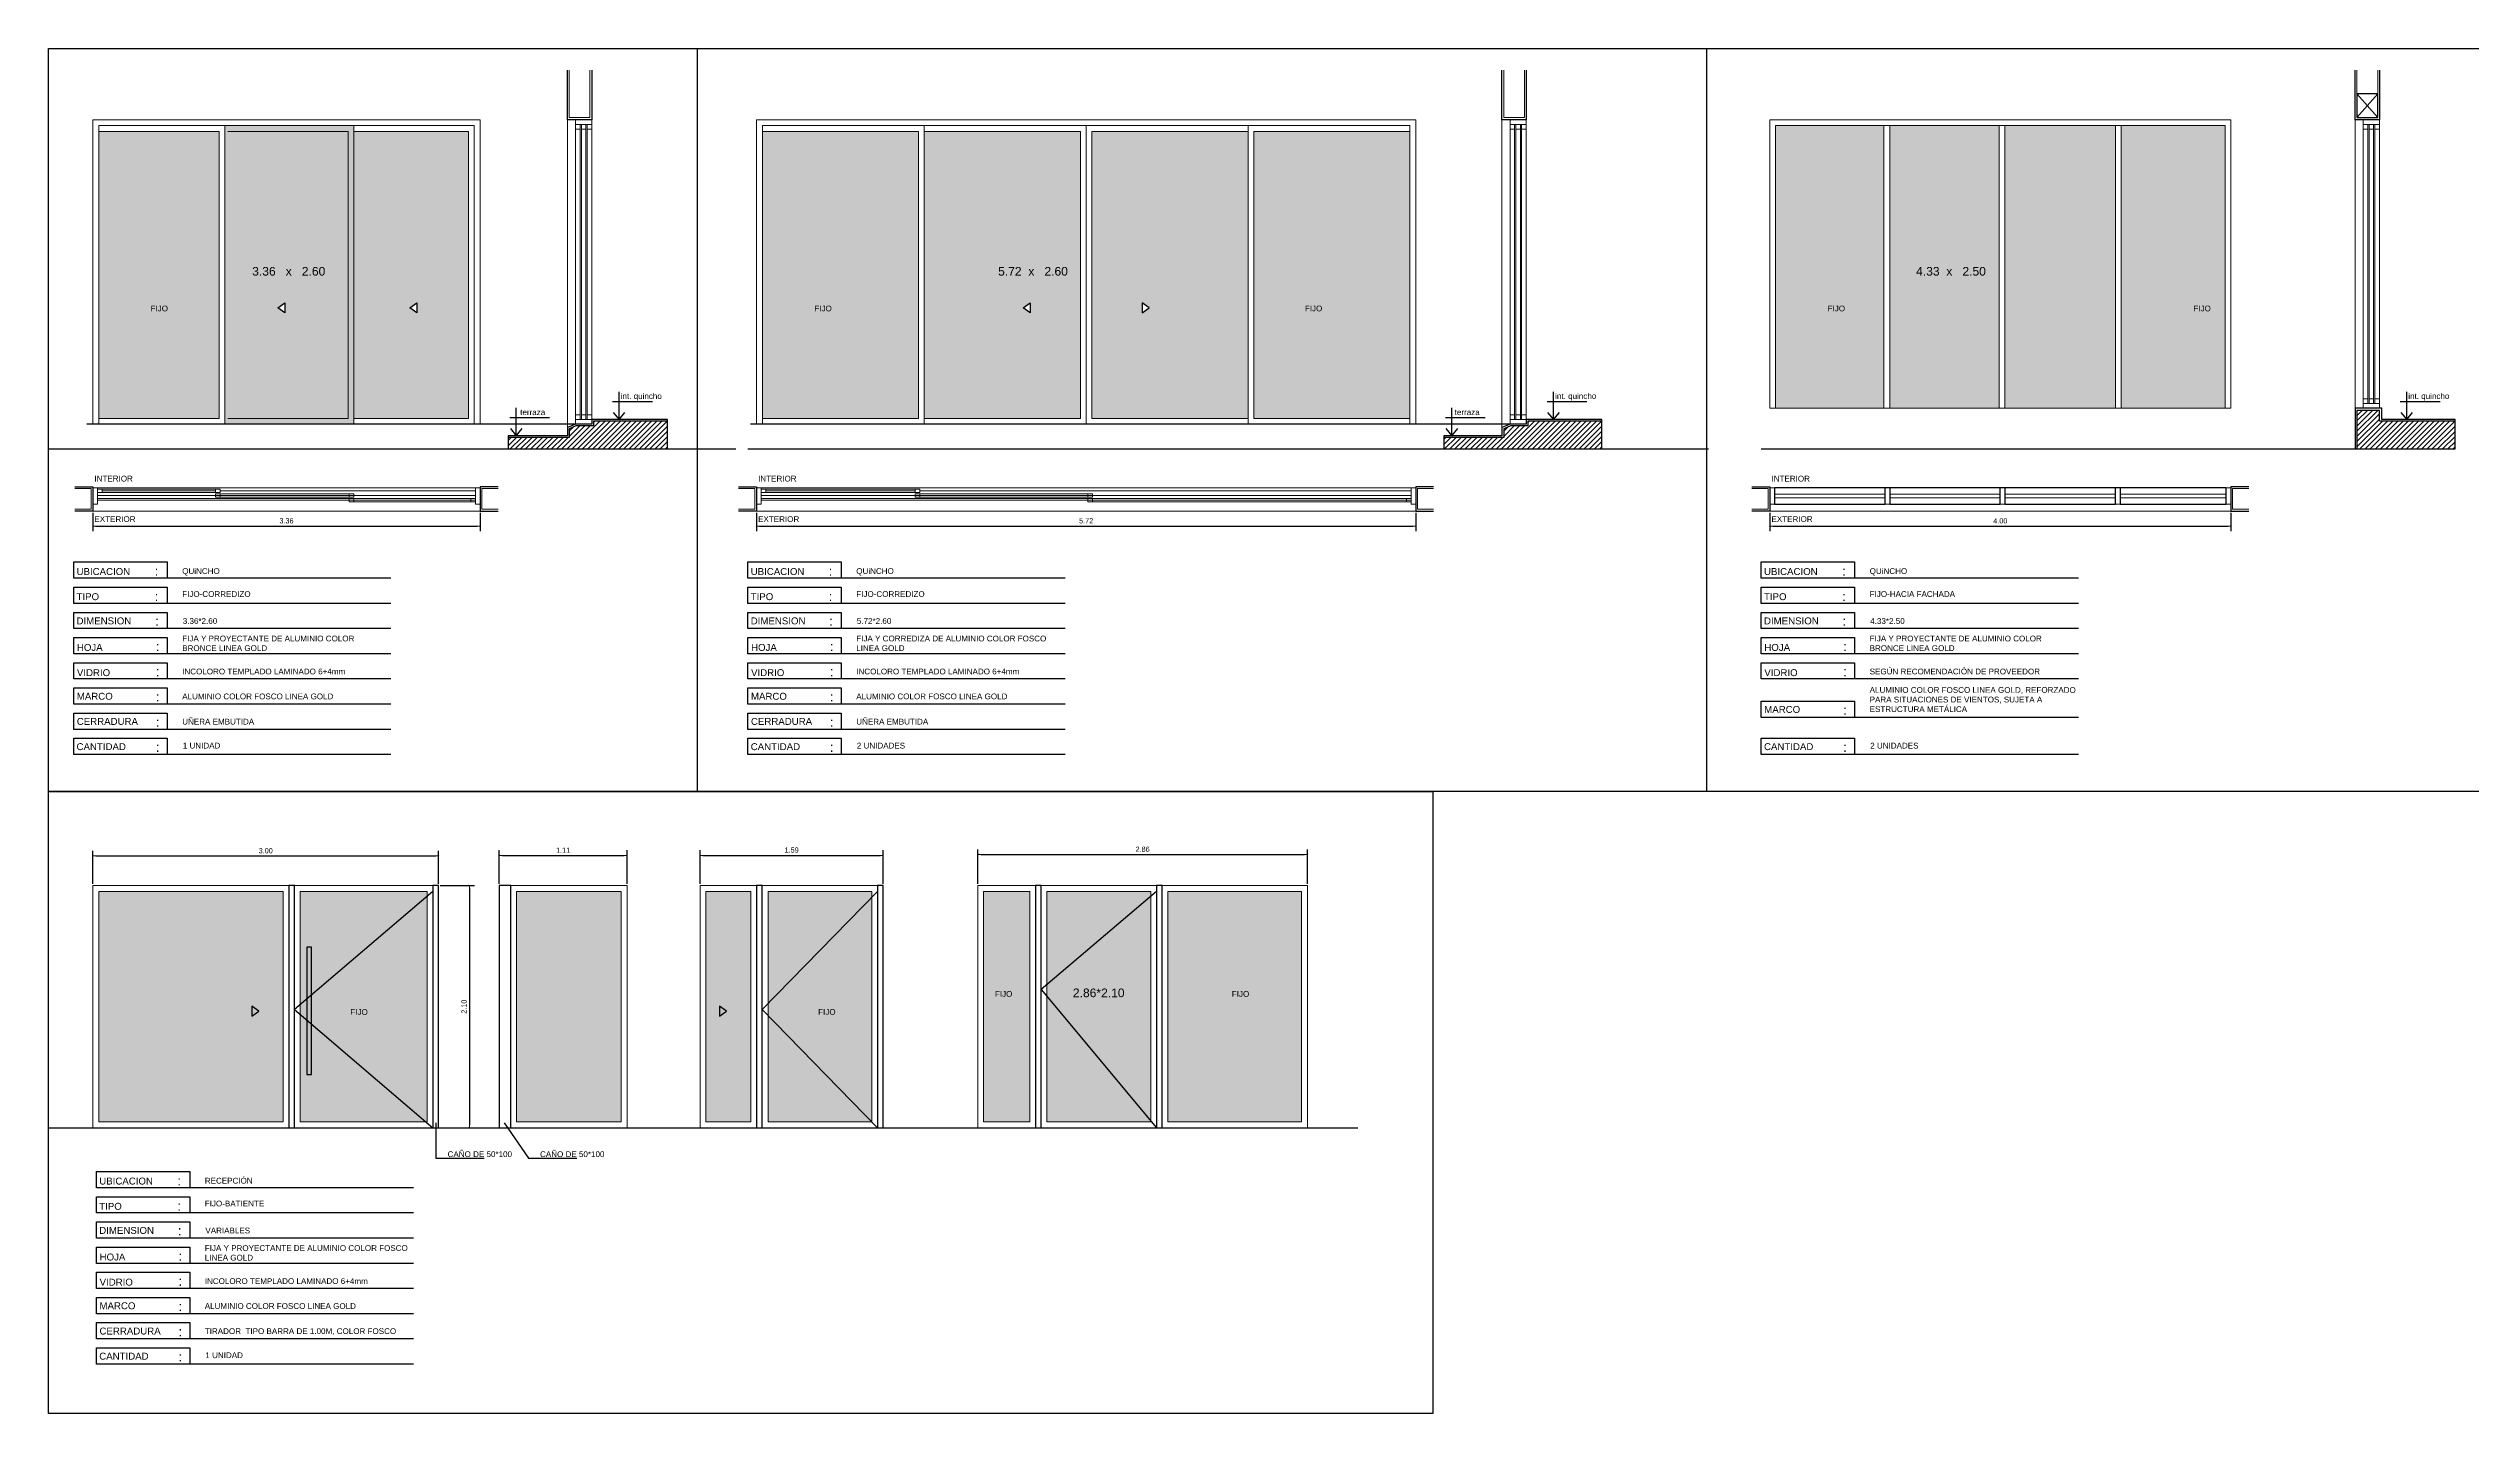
# Model space of a CAD drawing. Extents: x 465 to 637, y -105 to -61.
# Drawn here: x 464.6 to 485.63, y -94.44 to -82.6 of the extents above; entities that cross this region are included whole.
import ezdxf
from ezdxf.enums import TextEntityAlignment as Align

# ---------------------------------------------------------------- set-up
doc = ezdxf.new("R2010")
doc.units = 0
for name, color, linetype in [('0.1', 1, 'Continuous'), ('A-Revoque', 1, 'Continuous'), ('A-Texto', 3, 'Continuous'), ('Expresión Vidrio', 252, 'Continuous'), ('Texto Detalles Aberturas', 3, 'Continuous')]:
    doc.layers.add(name, color=color, linetype=linetype)
for name, color, linetype, lineweight in [('A-Aberturas', 2, 'Continuous', 18), ('A-Cotas', 1, 'Continuous', 5), ('A-Muros', 4, 'Continuous', 18)]:
    doc.layers.add(name, color=color, linetype=linetype, lineweight=lineweight)
doc.styles.add('ARIAL', font='arial.ttf')
doc.styles.add('ROMANS', font='arial.ttf')
doc.dimstyles.new('ST-COTA-25', dxfattribs={"dimscale": 0.25, "dimtxt": 0.18, "dimasz": 0.1, "dimexe": 0.18, "dimexo": 0.0625, "dimgap": 0.09, "dimtad": 1, "dimzin": 4, "dimdsep": 46, "dimtxsty": 'ARIAL', "dimblk1": 'COTA_N', "dimblk2": 'COTA_N', "dimsah": 1, "dimcen": 0.09, "dimclrd": 8, "dimclre": 8, "dimclrt": 140, "dimadec": 0, "dimazin": 0, "dimtfac": 1, "dimtix": 1, "dimtmove": 0, "dimatfit": 3, "dimldrblk": 'COTA_N', "dimfxl": 0.18, "dimtolj": 1, "dimtzin": 0, "dimarcsym": 0})

# ---------------------------------------------------------------- blocks, each defined once
blk = doc.blocks.new('A$C00c6edfa')
for points in [[(-0.056, 0), (0.29, 0)], [(0, -0.158), (0, 0.083)], [(-0.051, -0.095), (0, -0.158), (0.051, -0.095)]]:
    blk.add_lwpolyline(points)
blk = doc.blocks.new('COTA_N')
for p, q in [((-1, 0), (0, 0)), ((0, 0.5), (0, -0.5))]:
    blk.add_line(p, q)
at = {"color": 3, "const_width": 0.065}
blk.add_lwpolyline([(0.14, 0.14), (0.28, 0.28), (0, 0), (-0.14, -0.14), (-0.28, -0.28)], dxfattribs=at)
blk = doc.blocks.new('*D120')
at = {"layer": 'A-Cotas', "color": 8, "lineweight": -2, "transparency": 16777216}
for p, q in [((464.988, -86.631), (464.988, -86.791)), ((468.348, -86.631), (468.348, -86.791)), ((465.013, -86.746), (468.323, -86.746))]:
    blk.add_line(p, q, dxfattribs=at)
at = {"layer": 'Defpoints', "color": 0, "transparency": 16777216}
for p in [(464.988, -86.615), (468.348, -86.615), (468.348, -86.746)]:
    blk.add_point(p, dxfattribs=at)
at = {"layer": 'A-Cotas', "color": 8, "lineweight": -2, "transparency": 16777216, "xscale": 0.025, "yscale": 0.025, "zscale": 0.025, "rotation": 180}
blk.add_blockref('COTA_N', (464.988, -86.746), dxfattribs=at)
at = {"layer": 'A-Cotas', "color": 8, "lineweight": -2, "transparency": 16777216, "xscale": 0.025, "yscale": 0.025, "zscale": 0.025}
blk.add_blockref('COTA_N', (468.348, -86.746), dxfattribs=at)
at = {"layer": 'A-Cotas', "transparency": 16777216, "insert": (466.668, -86.7), "char_height": 0.045, "attachment_point": 5, "style": 'ARIAL'}
blk.add_mtext('\\A1;3.36', dxfattribs=at)
blk = doc.blocks.new('*D121')
at = {"layer": 'A-Cotas', "color": 8, "lineweight": -2, "transparency": 16777216}
for p, q in [((470.748, -86.631), (470.748, -86.791)), ((476.468, -86.631), (476.468, -86.791)), ((470.773, -86.746), (476.443, -86.746))]:
    blk.add_line(p, q, dxfattribs=at)
at = {"layer": 'Defpoints', "color": 0, "transparency": 16777216}
for p in [(470.748, -86.615), (476.468, -86.615), (476.468, -86.746)]:
    blk.add_point(p, dxfattribs=at)
at = {"layer": 'A-Cotas', "color": 8, "lineweight": -2, "transparency": 16777216, "xscale": 0.025, "yscale": 0.025, "zscale": 0.025, "rotation": 180}
blk.add_blockref('COTA_N', (470.748, -86.746), dxfattribs=at)
at = {"layer": 'A-Cotas', "color": 8, "lineweight": -2, "transparency": 16777216, "xscale": 0.025, "yscale": 0.025, "zscale": 0.025}
blk.add_blockref('COTA_N', (476.468, -86.746), dxfattribs=at)
at = {"layer": 'A-Cotas', "transparency": 16777216, "insert": (473.608, -86.7), "char_height": 0.045, "attachment_point": 5, "style": 'ARIAL'}
blk.add_mtext('\\A1;5.72', dxfattribs=at)
blk = doc.blocks.new('*D122')
at = {"layer": 'A-Cotas', "color": 8, "lineweight": -2, "transparency": 16777216}
for p, q in [((479.542, -86.631), (479.542, -86.791)), ((483.542, -86.631), (483.542, -86.791)), ((479.567, -86.746), (483.517, -86.746))]:
    blk.add_line(p, q, dxfattribs=at)
at = {"layer": 'Defpoints', "color": 0, "transparency": 16777216}
for p in [(479.542, -86.615), (483.542, -86.615), (483.542, -86.746)]:
    blk.add_point(p, dxfattribs=at)
at = {"layer": 'A-Cotas', "color": 8, "lineweight": -2, "transparency": 16777216, "xscale": 0.025, "yscale": 0.025, "zscale": 0.025, "rotation": 180}
blk.add_blockref('COTA_N', (479.542, -86.746), dxfattribs=at)
at = {"layer": 'A-Cotas', "color": 8, "lineweight": -2, "transparency": 16777216, "xscale": 0.025, "yscale": 0.025, "zscale": 0.025}
blk.add_blockref('COTA_N', (483.542, -86.746), dxfattribs=at)
at = {"layer": 'A-Cotas', "transparency": 16777216, "insert": (481.542, -86.7), "char_height": 0.045, "attachment_point": 5, "style": 'ARIAL'}
blk.add_mtext('\\A1;4.00', dxfattribs=at)
blk = doc.blocks.new('*D129')
at = {"layer": 'A-Cotas', "color": 8, "lineweight": -2, "transparency": 16777216}
for p, q in [((464.988, -89.849), (464.988, -89.562)), ((467.988, -89.849), (467.988, -89.562)), ((465.013, -89.607), (467.963, -89.607))]:
    blk.add_line(p, q, dxfattribs=at)
at = {"layer": 'Defpoints', "color": 0, "transparency": 16777216}
for p in [(467.988, -89.607), (464.988, -89.864), (467.988, -89.864)]:
    blk.add_point(p, dxfattribs=at)
at = {"layer": 'A-Cotas', "color": 8, "lineweight": -2, "transparency": 16777216, "xscale": 0.025, "yscale": 0.025, "zscale": 0.025, "rotation": 180}
blk.add_blockref('COTA_N', (464.988, -89.607), dxfattribs=at)
at = {"layer": 'A-Cotas', "color": 8, "lineweight": -2, "transparency": 16777216, "xscale": 0.025, "yscale": 0.025, "zscale": 0.025}
blk.add_blockref('COTA_N', (467.988, -89.607), dxfattribs=at)
at = {"layer": 'A-Cotas', "transparency": 16777216, "insert": (466.488, -89.562), "char_height": 0.045, "attachment_point": 5, "style": 'ARIAL'}
blk.add_mtext('\\A1;3.00', dxfattribs=at)
blk = doc.blocks.new('*D130')
at = {"layer": 'A-Cotas', "color": 8, "lineweight": -2, "transparency": 16777216}
for p, q in [((468.003, -89.864), (468.3, -89.864)), ((468.255, -89.889), (468.255, -91.939)), ((468.003, -91.964), (468.3, -91.964))]:
    blk.add_line(p, q, dxfattribs=at)
at = {"layer": 'Defpoints', "color": 0, "transparency": 16777216}
for p in [(467.988, -89.864), (467.988, -91.964), (468.255, -91.964)]:
    blk.add_point(p, dxfattribs=at)
at = {"layer": 'A-Cotas', "color": 8, "lineweight": -2, "transparency": 16777216, "xscale": 0.025, "yscale": 0.025, "zscale": 0.025}
for p, rotation in [((468.255, -89.864), 90), ((468.255, -91.964), 270)]:
    blk.add_blockref('COTA_N', p, dxfattribs=dict(at, rotation=rotation))
at = {"layer": 'A-Cotas', "transparency": 16777216, "insert": (468.209, -90.914), "char_height": 0.045, "attachment_point": 5, "rotation": 90, "style": 'ARIAL'}
blk.add_mtext('\\A1;2.10', dxfattribs=at)
blk = doc.blocks.new('*D131')
at = {"layer": 'A-Cotas', "color": 8, "lineweight": -2, "transparency": 16777216}
for p, q in [((468.514, -89.849), (468.514, -89.557)), ((469.624, -89.849), (469.624, -89.557)), ((468.539, -89.602), (469.599, -89.602))]:
    blk.add_line(p, q, dxfattribs=at)
at = {"layer": 'Defpoints', "color": 0, "transparency": 16777216}
for p in [(469.624, -89.602), (468.514, -89.864), (469.624, -89.864)]:
    blk.add_point(p, dxfattribs=at)
at = {"layer": 'A-Cotas', "color": 8, "lineweight": -2, "transparency": 16777216, "xscale": 0.025, "yscale": 0.025, "zscale": 0.025, "rotation": 180}
blk.add_blockref('COTA_N', (468.514, -89.602), dxfattribs=at)
at = {"layer": 'A-Cotas', "color": 8, "lineweight": -2, "transparency": 16777216, "xscale": 0.025, "yscale": 0.025, "zscale": 0.025}
blk.add_blockref('COTA_N', (469.624, -89.602), dxfattribs=at)
at = {"layer": 'A-Cotas', "transparency": 16777216, "insert": (469.069, -89.557), "char_height": 0.045, "attachment_point": 5, "style": 'ARIAL'}
blk.add_mtext('\\A1;1.11', dxfattribs=at)
blk = doc.blocks.new('*D132')
at = {"layer": 'A-Cotas', "color": 8, "lineweight": -2, "transparency": 16777216}
for p, q in [((470.257, -89.849), (470.257, -89.557)), ((471.847, -89.849), (471.847, -89.557)), ((470.282, -89.602), (471.822, -89.602))]:
    blk.add_line(p, q, dxfattribs=at)
at = {"layer": 'Defpoints', "color": 0, "transparency": 16777216}
for p in [(471.847, -89.602), (470.257, -89.864), (471.847, -89.864)]:
    blk.add_point(p, dxfattribs=at)
at = {"layer": 'A-Cotas', "color": 8, "lineweight": -2, "transparency": 16777216, "xscale": 0.025, "yscale": 0.025, "zscale": 0.025, "rotation": 180}
blk.add_blockref('COTA_N', (470.257, -89.602), dxfattribs=at)
at = {"layer": 'A-Cotas', "color": 8, "lineweight": -2, "transparency": 16777216, "xscale": 0.025, "yscale": 0.025, "zscale": 0.025}
blk.add_blockref('COTA_N', (471.847, -89.602), dxfattribs=at)
at = {"layer": 'A-Cotas', "transparency": 16777216, "insert": (471.052, -89.556), "char_height": 0.045, "attachment_point": 5, "style": 'ARIAL'}
blk.add_mtext('\\A1;1.59', dxfattribs=at)
blk = doc.blocks.new('*D133')
at = {"layer": 'A-Cotas', "color": 8, "lineweight": -2, "transparency": 16777216}
for p, q in [((472.668, -89.849), (472.668, -89.55)), ((475.528, -89.849), (475.528, -89.55)), ((472.693, -89.595), (475.503, -89.595))]:
    blk.add_line(p, q, dxfattribs=at)
at = {"layer": 'Defpoints', "color": 0, "transparency": 16777216}
for p in [(475.528, -89.595), (472.668, -89.864), (475.528, -89.864)]:
    blk.add_point(p, dxfattribs=at)
at = {"layer": 'A-Cotas', "color": 8, "lineweight": -2, "transparency": 16777216, "xscale": 0.025, "yscale": 0.025, "zscale": 0.025, "rotation": 180}
blk.add_blockref('COTA_N', (472.668, -89.595), dxfattribs=at)
at = {"layer": 'A-Cotas', "color": 8, "lineweight": -2, "transparency": 16777216, "xscale": 0.025, "yscale": 0.025, "zscale": 0.025}
blk.add_blockref('COTA_N', (475.528, -89.595), dxfattribs=at)
at = {"layer": 'A-Cotas', "transparency": 16777216, "insert": (474.098, -89.549), "char_height": 0.045, "attachment_point": 5, "style": 'ARIAL'}
blk.add_mtext('\\A1;2.86', dxfattribs=at)

msp = doc.modelspace()

# ---------------------------------------------------------------- hatches: boundary and pattern name
h = msp.add_hatch()
h.set_pattern_fill('ANSI31', color=1, scale=0.01)
h.set_pattern_definition([(45, (17.521974, 4.36656), (-0.0224506403, 0.0224506403), [])])
h.paths.add_polyline_path([(485.489, -85.837), (484.832, -85.837), (484.832, -85.742), (484.696, -85.742), (484.637, -85.742), (484.637, -85.977), (484.637, -86.077), (485.489, -86.077)])
h = msp.add_hatch()
h.set_pattern_fill('ANSI31', color=1, scale=0.01)
h.set_pattern_definition([(45, (2.00731, 4.36656), (-0.0224506403, 0.0224506403), [])])
h.paths.add_polyline_path([(469.975, -85.837), (469.332, -85.837), (469.332, -85.877), (469.18, -85.877), (469.122, -85.901), (469.122, -85.977), (468.592, -85.977), (468.592, -86.077), (469.975, -86.077)])
h = msp.add_hatch()
h.set_pattern_fill('ANSI31', color=1, scale=0.01)
h.set_pattern_definition([(45, (10.117404, 4.36656), (-0.0224506403, 0.0224506403), [])])
h.paths.add_polyline_path([(478.085, -85.837), (477.442, -85.837), (477.442, -85.877), (477.29, -85.877), (477.232, -85.901), (477.232, -85.977), (476.712, -85.977), (476.712, -86.077), (478.085, -86.077)])
at = {"layer": 'Expresión Vidrio', "transparency": 33554567}
h = msp.add_hatch(color=252, dxfattribs=at)
h.dxf.hatch_style = 1
h.paths.add_polyline_path([(487.289, -83.272), (486.349, -83.272), (486.349, -85.722), (487.289, -85.722)])
h.paths.add_polyline_path([(488.289, -83.272), (487.339, -83.272), (487.339, -85.722), (488.289, -85.722)])
h.paths.add_polyline_path([(489.249, -83.272), (488.339, -83.272), (488.339, -85.722), (489.249, -85.722)])
h.paths.add_polyline_path([(483.492, -83.272), (482.592, -83.272), (482.592, -85.722), (483.492, -85.722)])
h.paths.add_polyline_path([(482.542, -83.272), (481.582, -83.272), (481.582, -85.722), (482.542, -85.722)])
h.paths.add_polyline_path([(481.532, -83.272), (480.582, -83.272), (480.582, -85.722), (481.532, -85.722)])
h.paths.add_polyline_path([(480.532, -83.272), (479.592, -83.272), (479.592, -85.722), (480.532, -85.722)])
h.paths.add_polyline_path([(476.418, -83.322), (475.063, -83.322), (475.063, -85.812), (476.418, -85.812)])
h.paths.add_polyline_path([(475.013, -83.322), (473.658, -83.322), (473.658, -85.812), (475.013, -85.812)])
h.paths.add_polyline_path([(474.093, -84.809), (474.154, -84.852), (474.093, -84.895)], flags=16)
h.paths.add_polyline_path([(473.558, -83.322), (472.203, -83.322), (472.203, -85.812), (473.558, -85.812)])
h.paths.add_polyline_path([(473.122, -84.809), (473.122, -84.895), (473.062, -84.852)], flags=16)
h.paths.add_polyline_path([(472.153, -83.322), (470.798, -83.322), (470.798, -85.812), (472.153, -85.812)])
h.paths.add_polyline_path([(466.083, -83.322), (465.038, -83.322), (465.038, -85.812), (466.083, -85.812)])
h.paths.add_polyline_path([(467.253, -83.272), (466.133, -83.272), (466.133, -85.862), (467.253, -85.862)])
h.paths.add_polyline_path([(466.655, -84.809), (466.655, -84.895), (466.594, -84.852)], flags=16)
h.paths.add_polyline_path([(468.248, -83.322), (467.253, -83.322), (467.253, -85.812), (468.248, -85.812)])
h.paths.add_polyline_path([(467.799, -84.809), (467.799, -84.895), (467.739, -84.852)], flags=16)
h.paths.add_polyline_path([(486.787, -84.897), (486.964, -84.897), (486.964, -84.819), (486.787, -84.819)], flags=24)
h.paths.add_polyline_path([(487.548, -84.593), (488.192, -84.593), (488.192, -84.478), (487.548, -84.478)], flags=24)
h.paths.add_polyline_path([(488.961, -84.897), (489.138, -84.897), (489.138, -84.819), (488.961, -84.819)], flags=24)
h.paths.add_polyline_path([(483.204, -84.897), (483.382, -84.897), (483.382, -84.819), (483.204, -84.819)], flags=24)
h.paths.add_polyline_path([(480.792, -84.593), (481.436, -84.593), (481.436, -84.478), (480.792, -84.478)], flags=24)
h.paths.add_polyline_path([(480.03, -84.897), (480.208, -84.897), (480.208, -84.819), (480.03, -84.819)], flags=24)
h.paths.add_polyline_path([(475.493, -84.897), (475.67, -84.897), (475.67, -84.819), (475.493, -84.819)], flags=24)
h.paths.add_polyline_path([(472.824, -84.593), (473.468, -84.593), (473.468, -84.478), (472.824, -84.478)], flags=24)
h.paths.add_polyline_path([(471.236, -84.897), (471.413, -84.897), (471.413, -84.819), (471.236, -84.819)], flags=24)
h.paths.add_polyline_path([(465.476, -84.897), (465.653, -84.897), (465.653, -84.819), (465.476, -84.819)], flags=24)
h.paths.add_polyline_path([(466.351, -84.593), (467.024, -84.593), (467.024, -84.478), (466.351, -84.478)], flags=24)
h = msp.add_hatch(color=252, dxfattribs=at)
h.dxf.hatch_style = 1
h.paths.add_polyline_path([(465.038, -91.914), (465.038, -89.914), (466.638, -89.914), (466.638, -91.914)])
h.paths.add_polyline_path([(467.888, -91.914), (467.888, -89.914), (466.788, -89.914), (466.788, -91.914)])
h = msp.add_hatch(color=252, dxfattribs=at)
h.dxf.hatch_style = 1
h.paths.add_polyline_path([(468.664, -91.914), (469.574, -91.914), (469.574, -89.914), (468.664, -89.914)])
h = msp.add_hatch(color=252, dxfattribs=at)
h.dxf.hatch_style = 1
h.paths.add_polyline_path([(470.307, -91.914), (470.307, -89.914), (470.697, -89.914), (470.697, -91.914)])
h.paths.add_polyline_path([(471.747, -91.914), (471.747, -89.914), (470.847, -89.914), (470.847, -91.914)])
h = msp.add_hatch(color=252, dxfattribs=at)
h.dxf.hatch_style = 1
h.paths.add_polyline_path([(472.718, -91.914), (472.718, -89.914), (473.118, -89.914), (473.118, -91.914)])
h.paths.add_polyline_path([(474.168, -91.914), (474.168, -89.914), (473.268, -89.914), (473.268, -91.914)])
h = msp.add_hatch(color=252, dxfattribs=at)
h.dxf.hatch_style = 1
h.paths.add_polyline_path([(475.478, -91.914), (475.478, -89.914), (474.318, -89.914), (474.318, -91.914)])

# ---------------------------------------------------------------- linework, layer by layer
at = {"color": 5}
msp.add_lwpolyline([(484.637, -83.202), (484.817, -83.202), (484.817, -82.997), (484.637, -82.997)], close=True, dxfattribs=at)
for points in [[(484.637, -82.997), (484.817, -83.202)], [(484.817, -82.997), (484.637, -83.202)]]:
    msp.add_lwpolyline(points, dxfattribs=at)
at = {"color": 4}
for points in [[(485.489, -85.837), (484.832, -85.837), (484.832, -85.742), (484.696, -85.742), (484.637, -85.742), (484.637, -85.977), (484.637, -85.977), (484.637, -86.077), (485.489, -86.077)], [(469.975, -85.837), (469.332, -85.837), (469.332, -85.877), (469.18, -85.877), (469.122, -85.901), (469.122, -85.977), (468.592, -85.977), (468.592, -86.077), (469.975, -86.077)], [(478.085, -85.837), (477.442, -85.837), (477.442, -85.877), (477.29, -85.877), (477.232, -85.901), (477.232, -85.977), (476.712, -85.977), (476.712, -86.077), (478.085, -86.077)]]:
    msp.add_lwpolyline(points, close=True, dxfattribs=at)
at = {"color": 3}
for points in [[(466.738, -91.964), (466.738, -89.864), (466.688, -89.864), (466.688, -91.964), (466.738, -91.964)], [(467.988, -91.964), (467.988, -89.864), (467.938, -89.864), (467.938, -91.964), (467.988, -91.964)], [(468.614, -91.964), (468.614, -89.864), (468.514, -89.864), (468.514, -91.964), (468.614, -91.964)], [(470.797, -91.964), (470.797, -89.864), (470.747, -89.864), (470.747, -91.964), (470.797, -91.964)], [(471.847, -91.964), (471.847, -89.864), (471.797, -89.864), (471.797, -91.964), (471.847, -91.964)], [(473.218, -91.964), (473.218, -89.864), (473.168, -89.864), (473.168, -91.964), (473.218, -91.964)], [(474.268, -91.964), (474.268, -89.864), (474.218, -89.864), (474.218, -91.964), (474.268, -91.964)]]:
    msp.add_lwpolyline(points, dxfattribs=at)
msp.add_lwpolyline([(466.884, -90.399), (466.845, -90.399), (466.845, -91.503), (466.884, -91.503)], close=True, dxfattribs=at)
at = {"layer": '0.1', "color": 251}
msp.add_line((483.502, -86.415), (479.582, -86.415), dxfattribs=at)
at = {"layer": '0.1'}
for points in [[(479.582, -86.555), (480.542, -86.555), (480.542, -86.415), (479.582, -86.415)], [(480.582, -86.555), (481.542, -86.555), (481.542, -86.415), (480.582, -86.415)], [(481.582, -86.555), (482.542, -86.555), (482.542, -86.415), (481.582, -86.415)], [(482.582, -86.555), (483.502, -86.555), (483.502, -86.415), (482.582, -86.415)]]:
    msp.add_lwpolyline(points, close=True, dxfattribs=at)
at = {"layer": 'A-Aberturas', "color": 252}
for p, q in [((469.107, -85.891), (469.107, -83.222)), ((477.217, -85.891), (477.217, -83.222)), ((484.622, -85.751), (484.622, -83.222))]:
    msp.add_line(p, q, dxfattribs=at)
at = {"layer": 'A-Aberturas'}
for p, q in [((469.177, -85.782), (469.177, -83.262)), ((469.217, -85.782), (469.217, -83.262)), ((477.287, -85.782), (477.287, -83.262)), ((477.327, -85.782), (477.327, -83.262)), ((484.692, -85.642), (484.692, -83.262)), ((484.732, -85.642), (484.732, -83.262)), ((465.068, -86.44), (466.053, -86.44)), ((466.093, -86.48), (467.213, -86.48)), ((467.253, -86.52), (468.268, -86.52)), ((470.828, -86.44), (472.124, -86.44)), ((472.164, -86.48), (473.623, -86.48)), ((473.663, -86.52), (476.388, -86.52)), ((465.038, -89.914), (465.038, -89.914)), ((470.307, -89.914), (470.307, -89.914)), ((472.718, -89.914), (472.718, -89.914))]:
    msp.add_line(p, q, dxfattribs=at)
at = {"layer": 'A-Aberturas', "color": 1}
for p, q in [((469.227, -85.782), (469.227, -83.262)), ((469.267, -85.782), (469.267, -83.262)), ((469.277, -85.782), (469.277, -83.262)), ((469.317, -85.782), (469.317, -83.262)), ((477.337, -85.782), (477.337, -83.262)), ((477.377, -85.782), (477.377, -83.262)), ((477.387, -85.782), (477.387, -83.262)), ((477.427, -85.782), (477.427, -83.262)), ((484.742, -85.642), (484.742, -83.262)), ((484.782, -85.642), (484.782, -83.262)), ((484.792, -85.642), (484.792, -83.262)), ((484.832, -85.642), (484.832, -83.262)), ((466.053, -86.425), (465.068, -86.425)), ((472.124, -86.425), (470.828, -86.425)), ((464.988, -86.615), (468.348, -86.615)), ((465.068, -86.455), (466.053, -86.455)), ((466.093, -86.465), (467.213, -86.465)), ((467.213, -86.495), (466.093, -86.495)), ((467.253, -86.505), (468.268, -86.505)), ((468.268, -86.535), (467.253, -86.535)), ((470.748, -86.615), (476.468, -86.615)), ((470.828, -86.455), (472.124, -86.455)), ((472.164, -86.465), (473.623, -86.465)), ((473.623, -86.495), (472.164, -86.495)), ((473.663, -86.505), (476.388, -86.505)), ((476.388, -86.535), (473.663, -86.535)), ((479.542, -86.615), (483.542, -86.615))]:
    msp.add_line(p, q, dxfattribs=at)
at = {"layer": 'A-Aberturas', "color": 251}
for p, q in [((468.308, -86.415), (465.028, -86.415)), ((476.428, -86.415), (470.788, -86.415))]:
    msp.add_line(p, q, dxfattribs=at)
at = {"layer": 'A-Aberturas'}
for points in [[(464.988, -85.862), (464.988, -83.222), (468.348, -83.222), (468.348, -85.862), (464.988, -85.862)], [(470.748, -85.862), (470.748, -83.222), (476.468, -83.222), (476.468, -85.862), (470.748, -85.862)], [(479.542, -85.722), (479.542, -83.222), (483.542, -83.222), (483.542, -85.722), (479.542, -85.722)], [(479.582, -86.47), (480.542, -86.47), (480.542, -86.5), (479.582, -86.5), (479.582, -86.47)], [(480.582, -86.47), (481.542, -86.47), (481.542, -86.5), (480.582, -86.5), (480.582, -86.47)], [(481.582, -86.47), (482.542, -86.47), (482.542, -86.5), (481.582, -86.5), (481.582, -86.47)], [(482.582, -86.47), (483.502, -86.47), (483.502, -86.5), (482.582, -86.5), (482.582, -86.47)], [(464.988, -91.964), (464.988, -89.864), (467.988, -89.864), (467.988, -91.964), (464.988, -91.964)], [(470.257, -91.964), (470.257, -89.864), (471.847, -89.864), (471.847, -91.964), (470.257, -91.964)], [(472.668, -91.964), (472.668, -89.864), (474.268, -89.864), (474.268, -91.964), (472.668, -91.964)], [(475.528, -91.964), (475.528, -89.864), (473.168, -89.864), (473.168, -91.964), (475.528, -91.964)]]:
    msp.add_lwpolyline(points, dxfattribs=at)
for points in [[(465.038, -85.862), (465.038, -83.272), (468.298, -83.272), (468.298, -85.862)], [(465.038, -83.272), (466.133, -83.272), (466.133, -85.862), (465.038, -85.862)], [(466.133, -83.272), (467.253, -83.272), (467.253, -85.862), (466.133, -85.862)], [(470.798, -85.862), (470.798, -83.272), (476.418, -83.272), (476.418, -85.862)], [(470.798, -83.272), (472.203, -83.272), (472.203, -85.862), (470.798, -85.862)], [(472.203, -83.272), (473.608, -83.272), (473.608, -85.862), (472.203, -85.862)], [(475.013, -83.272), (473.608, -83.272), (473.608, -85.862), (475.013, -85.862)], [(476.418, -83.272), (475.013, -83.272), (475.013, -85.862), (476.418, -85.862)], [(479.592, -85.722), (479.592, -83.272), (483.492, -83.272), (483.492, -85.722)], [(480.532, -83.272), (480.582, -83.272), (480.582, -85.722), (480.532, -85.722)], [(481.532, -83.272), (481.582, -83.272), (481.582, -85.722), (481.532, -85.722)], [(482.542, -83.272), (482.592, -83.272), (482.592, -85.722), (482.542, -85.722)], [(465.068, -86.455), (465.028, -86.455), (465.028, -86.425), (465.068, -86.425)], [(466.093, -86.455), (466.053, -86.455), (466.053, -86.425), (466.093, -86.425)], [(470.828, -86.455), (470.788, -86.455), (470.788, -86.425), (470.828, -86.425)], [(472.164, -86.455), (472.124, -86.455), (472.124, -86.425), (472.164, -86.425)], [(466.093, -86.465), (466.053, -86.465), (466.053, -86.495), (466.093, -86.495)], [(467.253, -86.465), (467.213, -86.465), (467.213, -86.495), (467.253, -86.495)], [(467.253, -86.505), (467.213, -86.505), (467.213, -86.535), (467.253, -86.535)], [(468.308, -86.505), (468.268, -86.505), (468.268, -86.535), (468.308, -86.535)], [(472.164, -86.465), (472.124, -86.465), (472.124, -86.495), (472.164, -86.495)], [(473.663, -86.465), (473.623, -86.465), (473.623, -86.495), (473.663, -86.495)], [(473.663, -86.505), (473.623, -86.505), (473.623, -86.535), (473.663, -86.535)], [(476.428, -86.505), (476.388, -86.505), (476.388, -86.535), (476.428, -86.535)], [(468.614, -91.964), (469.624, -91.964), (469.624, -89.864), (468.614, -89.864)]]:
    msp.add_lwpolyline(points, close=True, dxfattribs=at)
at = {"layer": 'A-Aberturas', "color": 3}
for points in [[(469.317, -83.222), (469.317, -83.262), (469.177, -83.262), (469.177, -83.222)], [(469.177, -83.302), (469.177, -83.262), (469.217, -83.262), (469.217, -83.302)], [(477.427, -83.222), (477.427, -83.262), (477.287, -83.262), (477.287, -83.222)], [(477.287, -83.302), (477.287, -83.262), (477.327, -83.262), (477.327, -83.302)], [(484.832, -83.222), (484.832, -83.262), (484.692, -83.262), (484.692, -83.222)], [(484.692, -83.302), (484.692, -83.262), (484.732, -83.262), (484.732, -83.302)], [(469.177, -85.822), (469.177, -85.782), (469.217, -85.782), (469.217, -85.822)], [(477.287, -85.822), (477.287, -85.782), (477.327, -85.782), (477.327, -85.822)], [(484.692, -85.682), (484.692, -85.642), (484.732, -85.642), (484.732, -85.682)], [(484.692, -85.682), (484.692, -85.722), (484.832, -85.722), (484.832, -85.682)], [(469.177, -85.822), (469.177, -85.862), (469.317, -85.862), (469.317, -85.822)], [(477.287, -85.822), (477.287, -85.862), (477.427, -85.862), (477.427, -85.822)], [(464.988, -86.555), (465.028, -86.555), (465.028, -86.415), (464.988, -86.415)], [(468.348, -86.555), (468.308, -86.555), (468.308, -86.415), (468.348, -86.415)], [(470.748, -86.555), (470.788, -86.555), (470.788, -86.415), (470.748, -86.415)], [(476.468, -86.555), (476.428, -86.555), (476.428, -86.415), (476.468, -86.415)], [(479.542, -86.555), (479.582, -86.555), (479.582, -86.415), (479.542, -86.415)], [(480.542, -86.555), (480.582, -86.555), (480.582, -86.415), (480.542, -86.415)], [(481.542, -86.555), (481.582, -86.555), (481.582, -86.415), (481.542, -86.415)], [(482.542, -86.555), (482.582, -86.555), (482.582, -86.415), (482.542, -86.415)], [(483.502, -86.555), (483.542, -86.555), (483.542, -86.415), (483.502, -86.415)]]:
    msp.add_lwpolyline(points, close=True, dxfattribs=at)
at = {"layer": 'A-Aberturas', "color": 1}
for points in [[(469.227, -83.302), (469.227, -83.262), (469.267, -83.262), (469.267, -83.302)], [(469.277, -83.302), (469.277, -83.262), (469.317, -83.262), (469.317, -83.302)], [(477.337, -83.302), (477.337, -83.262), (477.377, -83.262), (477.377, -83.302)], [(477.387, -83.302), (477.387, -83.262), (477.427, -83.262), (477.427, -83.302)], [(484.742, -83.302), (484.742, -83.262), (484.782, -83.262), (484.782, -83.302)], [(484.792, -83.302), (484.792, -83.262), (484.832, -83.262), (484.832, -83.302)], [(469.227, -85.822), (469.227, -85.782), (469.267, -85.782), (469.267, -85.822)], [(469.277, -85.822), (469.277, -85.782), (469.317, -85.782), (469.317, -85.822)], [(477.337, -85.822), (477.337, -85.782), (477.377, -85.782), (477.377, -85.822)], [(477.387, -85.822), (477.387, -85.782), (477.427, -85.782), (477.427, -85.822)], [(484.742, -85.682), (484.742, -85.642), (484.782, -85.642), (484.782, -85.682)], [(484.792, -85.682), (484.792, -85.642), (484.832, -85.642), (484.832, -85.682)], [(465.038, -91.914), (465.038, -89.914), (466.638, -89.914), (466.638, -91.914)], [(467.888, -91.914), (467.888, -89.914), (466.788, -89.914), (466.788, -91.914)], [(468.664, -91.914), (469.574, -91.914), (469.574, -89.914), (468.664, -89.914)], [(470.307, -91.914), (470.307, -89.914), (470.697, -89.914), (470.697, -91.914)], [(471.747, -91.914), (471.747, -89.914), (470.847, -89.914), (470.847, -91.914)], [(472.718, -91.914), (472.718, -89.914), (473.118, -89.914), (473.118, -91.914)], [(474.168, -91.914), (474.168, -89.914), (473.268, -89.914), (473.268, -91.914)], [(475.478, -91.914), (475.478, -89.914), (474.318, -89.914), (474.318, -91.914)]]:
    msp.add_lwpolyline(points, close=True, dxfattribs=at)
for points in [[(465.038, -83.322), (466.083, -83.322), (466.083, -85.812), (465.038, -85.812)], [(466.158, -83.322), (467.203, -83.322), (467.203, -85.812), (466.158, -85.812)], [(467.253, -83.322), (468.248, -83.322), (468.248, -85.812), (467.253, -85.812)], [(470.798, -83.322), (472.153, -83.322), (472.153, -85.812), (470.798, -85.812)], [(472.203, -83.322), (473.558, -83.322), (473.558, -85.812), (472.203, -85.812)], [(475.013, -83.322), (473.658, -83.322), (473.658, -85.812), (475.013, -85.812)], [(476.418, -83.322), (475.063, -83.322), (475.063, -85.812), (476.418, -85.812)]]:
    msp.add_lwpolyline(points, dxfattribs=at)
at = {"layer": 'A-Aberturas', "color": 3}
for points in [[(469.107, -84.919), (469.107, -84.939), (469.107, -84.929)], [(477.217, -84.919), (477.217, -84.939), (477.217, -84.929)], [(484.622, -84.919), (484.622, -84.939), (484.622, -84.929)]]:
    msp.add_lwpolyline(points, dxfattribs=at)
at = {"layer": 'A-Aberturas', "color": 251}
for points in [[(466.053, -86.48), (465.028, -86.48)], [(468.308, -86.48), (465.028, -86.48)], [(468.308, -86.505), (465.028, -86.505)], [(468.308, -86.52), (465.028, -86.52)], [(466.093, -86.44), (468.308, -86.44)], [(472.124, -86.48), (470.788, -86.48)], [(476.428, -86.48), (470.788, -86.48)], [(476.428, -86.505), (470.788, -86.505)], [(476.428, -86.52), (470.788, -86.52)], [(472.164, -86.44), (476.428, -86.44)]]:
    msp.add_lwpolyline(points, dxfattribs=at)
at = {"layer": 'A-Muros', "lineweight": 25}
for p, q in [((464.602, -86.077), (470.569, -86.077)), ((470.672, -86.077), (479.009, -86.077)), ((479.467, -86.077), (485.023, -86.077)), ((464.602, -91.964), (475.965, -91.964))]:
    msp.add_line(p, q, dxfattribs=at)
at = {"layer": 'A-Muros', "ltscale": 0.5}
for points in [[(469.122, -82.791), (469.122, -83.202), (469.302, -83.202), (469.302, -82.791)], [(477.232, -82.791), (477.232, -83.202), (477.412, -83.202), (477.412, -82.791)], [(484.637, -82.791), (484.637, -83.202), (484.817, -83.202), (484.817, -82.791)], [(464.831, -86.6), (464.973, -86.6), (464.973, -86.42), (464.831, -86.42)], [(468.504, -86.6), (468.363, -86.6), (468.363, -86.42), (468.504, -86.42)], [(470.591, -86.6), (470.733, -86.6), (470.733, -86.42), (470.591, -86.42)], [(476.624, -86.6), (476.483, -86.6), (476.483, -86.42), (476.624, -86.42)], [(479.386, -86.6), (479.527, -86.6), (479.527, -86.42), (479.386, -86.42)], [(483.699, -86.6), (483.557, -86.6), (483.557, -86.42), (483.699, -86.42)]]:
    msp.add_lwpolyline(points, dxfattribs=at)
at = {"layer": 'A-Muros', "color": 1, "lineweight": 25}
for points in [[(469.18, -85.862), (464.935, -85.862)], [(477.29, -85.862), (470.695, -85.862)]]:
    msp.add_lwpolyline(points, dxfattribs=at)
at = {"layer": 'A-Revoque', "ltscale": 0.5}
for points in [[(469.317, -82.791), (469.317, -83.222), (469.107, -83.222), (469.107, -82.791)], [(477.427, -82.791), (477.427, -83.222), (477.217, -83.222), (477.217, -82.791)], [(484.832, -82.791), (484.832, -83.222), (484.622, -83.222), (484.622, -82.791)], [(485.489, -85.822), (484.852, -85.822), (484.852, -85.722), (484.692, -85.722), (484.622, -85.722), (484.622, -85.962), (484.622, -85.962), (484.622, -86.077), (485.489, -86.077), (485.489, -85.822)], [(469.975, -85.822), (469.317, -85.822), (469.317, -85.862), (469.177, -85.862), (469.107, -85.891), (469.107, -85.962), (468.592, -85.962), (468.592, -86.077), (469.975, -86.077), (469.975, -85.822)], [(478.085, -85.822), (477.427, -85.822), (477.427, -85.862), (477.287, -85.862), (477.217, -85.891), (477.217, -85.962), (476.712, -85.962), (476.712, -86.077), (478.085, -86.077), (478.085, -85.822)], [(464.831, -86.405), (464.988, -86.405), (464.988, -86.615), (464.831, -86.615)], [(468.504, -86.405), (468.348, -86.405), (468.348, -86.54)], [(470.591, -86.405), (470.748, -86.405), (470.748, -86.615), (470.591, -86.615)], [(476.624, -86.405), (476.468, -86.405), (476.468, -86.54)], [(479.386, -86.405), (479.542, -86.405), (479.542, -86.615), (479.386, -86.615)], [(483.699, -86.405), (483.542, -86.405), (483.542, -86.54)], [(468.348, -86.54), (468.348, -86.615), (468.504, -86.615)], [(476.468, -86.54), (476.468, -86.615), (476.624, -86.615)], [(483.542, -86.54), (483.542, -86.615), (483.699, -86.615)]]:
    msp.add_lwpolyline(points, dxfattribs=at)
at = {"layer": 'A-Texto'}
for points in [[(464.602, -82.603), (499.166, -82.604), (499.166, -89.049), (464.602, -89.049)], [(464.602, -89.049), (476.618, -89.049), (476.618, -94.443), (464.602, -94.443)]]:
    msp.add_lwpolyline(points, close=True, dxfattribs=at)
for points in [[(470.233, -82.604), (470.233, -89.049)], [(478.992, -82.604), (478.992, -89.049)]]:
    msp.add_lwpolyline(points, dxfattribs=at)
at = {"layer": 'A-Texto', "color": 1}
for points in [[(467.575, -87.198), (464.822, -87.198), (464.822, -87.057), (465.631, -87.057), (465.631, -87.198)], [(473.425, -87.198), (470.672, -87.198), (470.672, -87.057), (471.481, -87.057), (471.481, -87.198)], [(482.22, -87.198), (479.467, -87.198), (479.467, -87.057), (480.276, -87.057), (480.276, -87.198)], [(467.575, -87.417), (464.822, -87.417), (464.822, -87.275), (465.631, -87.275), (465.631, -87.417)], [(473.425, -87.417), (470.672, -87.417), (470.672, -87.275), (471.481, -87.275), (471.481, -87.417)], [(482.22, -87.417), (479.467, -87.417), (479.467, -87.275), (480.276, -87.275), (480.276, -87.417)], [(467.575, -87.635), (464.822, -87.635), (464.822, -87.494), (465.631, -87.494), (465.631, -87.635)], [(473.425, -87.635), (470.672, -87.635), (470.672, -87.494), (471.481, -87.494), (471.481, -87.635)], [(482.22, -87.635), (479.467, -87.635), (479.467, -87.494), (480.276, -87.494), (480.276, -87.635)], [(467.575, -87.854), (464.822, -87.854), (464.822, -87.712), (465.631, -87.712), (465.631, -87.854)], [(473.425, -87.854), (470.672, -87.854), (470.672, -87.712), (471.481, -87.712), (471.481, -87.854)], [(482.22, -87.854), (479.467, -87.854), (479.467, -87.712), (480.276, -87.712), (480.276, -87.854)], [(467.575, -88.072), (464.822, -88.072), (464.822, -87.931), (465.631, -87.931), (465.631, -88.072)], [(473.425, -88.072), (470.672, -88.072), (470.672, -87.931), (471.481, -87.931), (471.481, -88.072)], [(482.22, -88.072), (479.467, -88.072), (479.467, -87.931), (480.276, -87.931), (480.276, -88.072)], [(467.575, -88.291), (464.822, -88.291), (464.822, -88.149), (465.631, -88.149), (465.631, -88.291)], [(473.425, -88.291), (470.672, -88.291), (470.672, -88.149), (471.481, -88.149), (471.481, -88.291)], [(482.22, -88.405), (479.467, -88.405), (479.467, -88.263), (480.276, -88.263), (480.276, -88.405)], [(467.575, -88.509), (464.822, -88.509), (464.822, -88.368), (465.631, -88.368), (465.631, -88.509)], [(473.425, -88.509), (470.672, -88.509), (470.672, -88.368), (471.481, -88.368), (471.481, -88.509)], [(467.575, -88.728), (464.822, -88.728), (464.822, -88.586), (465.631, -88.586), (465.631, -88.728)], [(473.425, -88.728), (470.672, -88.728), (470.672, -88.586), (471.481, -88.586), (471.481, -88.728)], [(482.22, -88.728), (479.467, -88.728), (479.467, -88.586), (480.276, -88.586), (480.276, -88.728)], [(467.771, -92.486), (465.019, -92.486), (465.019, -92.344), (465.828, -92.344), (465.828, -92.486)], [(467.771, -92.704), (465.019, -92.704), (465.019, -92.563), (465.828, -92.563), (465.828, -92.704)], [(467.771, -92.923), (465.019, -92.923), (465.019, -92.781), (465.828, -92.781), (465.828, -92.923)], [(467.771, -93.141), (465.019, -93.141), (465.019, -93), (465.828, -93), (465.828, -93.141)], [(467.771, -93.36), (465.019, -93.36), (465.019, -93.218), (465.828, -93.218), (465.828, -93.36)], [(467.771, -93.578), (465.019, -93.578), (465.019, -93.437), (465.828, -93.437), (465.828, -93.578)], [(467.771, -93.797), (465.019, -93.797), (465.019, -93.655), (465.828, -93.655), (465.828, -93.797)], [(467.771, -94.015), (465.019, -94.015), (465.019, -93.873), (465.828, -93.873), (465.828, -94.015)]]:
    msp.add_lwpolyline(points, dxfattribs=at)
at = {"layer": 'Expresión Vidrio', "color": 1, "transparency": 33554687}
for points in [[(467.938, -89.914), (466.738, -90.939), (467.938, -91.964)], [(471.797, -89.914), (470.797, -90.939), (471.797, -91.964)], [(474.218, -89.914), (473.218, -90.764), (474.218, -91.964)]]:
    msp.add_lwpolyline(points, dxfattribs=at)
at = {"layer": 'Texto Detalles Aberturas', "color": 3}
for points in [[(466.655, -84.809), (466.655, -84.895), (466.594, -84.852)], [(467.799, -84.809), (467.799, -84.895), (467.739, -84.852)], [(473.122, -84.809), (473.122, -84.895), (473.062, -84.852)], [(474.093, -84.809), (474.093, -84.895), (474.154, -84.852)], [(466.367, -90.911), (466.367, -90.997), (466.427, -90.954)], [(470.426, -90.911), (470.426, -90.997), (470.487, -90.954)]]:
    msp.add_lwpolyline(points, close=True, dxfattribs=at)
at = {"layer": 'Texto Detalles Aberturas', "color": 252}
for points in [[(467.964, -91.923), (467.964, -92.228), (468.384, -92.228)], [(468.557, -91.923), (468.767, -92.228), (469.187, -92.228)]]:
    msp.add_lwpolyline(points, dxfattribs=at)

# ---------------------------------------------------------------- block references
for p in [(469.554, -85.664), (477.664, -85.664), (485.069, -85.664), (468.662, -85.804), (476.782, -85.804)]:
    msp.add_blockref('A$C00c6edfa', p)

# ---------------------------------------------------------------- texts
at = {"layer": 'A-Texto', "style": 'ROMANS'}
for p in [(465.001, -86.309), (470.761, -86.309), (479.556, -86.309)]:
    msp.add_text('INTERIOR', height=0.05, dxfattribs=at).set_placement(p, align=Align.TOP_LEFT)
for p in [(465.001, -86.725), (470.761, -86.725), (479.556, -86.725)]:
    msp.add_text('EXTERIOR', height=0.05, dxfattribs=at).set_placement(p, align=Align.BOTTOM_LEFT)
at = {"layer": 'A-Texto', "color": 4, "style": 'ROMANS'}
for s, height, p in [('UBICACION', 0.06, (464.846, -87.17)), (':', 0.08, (465.524, -87.177)), ('UBICACION', 0.06, (470.697, -87.17)), (':', 0.08, (471.374, -87.177)), ('UBICACION', 0.06, (479.491, -87.17)), (':', 0.08, (480.169, -87.177)), ('TIPO           ', 0.06, (464.846, -87.388)), (':', 0.08, (465.524, -87.395)), ('TIPO           ', 0.06, (470.697, -87.388)), (':', 0.08, (471.374, -87.395)), ('TIPO           ', 0.06, (479.491, -87.388)), (':', 0.08, (480.169, -87.395)), ('DIMENSION', 0.06, (464.846, -87.598)), (':', 0.08, (465.528, -87.61)), ('DIMENSION', 0.06, (470.697, -87.598)), (':', 0.08, (471.379, -87.61)), ('DIMENSION', 0.06, (479.491, -87.598)), (':', 0.08, (480.173, -87.61)), ('HOJA', 0.06, (464.849, -87.828)), (':', 0.08, (465.534, -87.83)), ('HOJA', 0.06, (470.7, -87.828)), (':', 0.08, (471.384, -87.83)), ('HOJA', 0.06, (479.494, -87.828)), (':', 0.08, (480.179, -87.83)), ('VIDRIO', 0.06, (464.849, -88.047)), (':', 0.08, (465.534, -88.048)), ('VIDRIO', 0.06, (470.7, -88.047)), (':', 0.08, (471.384, -88.048)), ('VIDRIO', 0.06, (479.494, -88.047)), (':', 0.08, (480.179, -88.048)), ('MARCO', 0.06, (464.848, -88.252)), (':', 0.08, (465.534, -88.267)), ('MARCO', 0.06, (470.699, -88.252)), (':', 0.08, (471.384, -88.267)), ('MARCO', 0.06, (479.493, -88.366)), (':', 0.08, (480.179, -88.381)), ('CERRADURA', 0.06, (464.848, -88.47)), (':', 0.08, (465.534, -88.485)), ('CERRADURA', 0.06, (470.699, -88.47)), (':', 0.08, (471.384, -88.485)), ('CANTIDAD', 0.06, (464.846, -88.689)), (':', 0.08, (465.534, -88.704)), ('CANTIDAD', 0.06, (470.697, -88.689)), (':', 0.08, (471.384, -88.704)), ('CANTIDAD', 0.06, (479.491, -88.689)), (':', 0.08, (480.179, -88.704)), ('UBICACION', 0.06, (465.043, -92.457)), (':', 0.08, (465.721, -92.464)), ('TIPO           ', 0.06, (465.043, -92.676)), (':', 0.08, (465.721, -92.683)), ('DIMENSION', 0.06, (465.043, -92.885)), (':', 0.08, (465.725, -92.897)), ('HOJA', 0.06, (465.046, -93.116)), (':', 0.08, (465.731, -93.117)), ('VIDRIO', 0.06, (465.046, -93.334)), (':', 0.08, (465.731, -93.336)), ('MARCO', 0.06, (465.045, -93.539)), (':', 0.08, (465.731, -93.554)), ('CERRADURA', 0.06, (465.045, -93.758)), (':', 0.08, (465.731, -93.773)), ('CANTIDAD', 0.06, (465.043, -93.976)), (':', 0.08, (465.731, -93.991))]:
    msp.add_text(s, height=height, dxfattribs=at).set_placement(p)
at = {"layer": 'A-Texto', "color": 3, "style": 'ROMANS'}
for s, p in [('QUiNCHO', (465.763, -87.161)), ('QUiNCHO', (471.613, -87.161)), ('QUiNCHO', (480.408, -87.161)), ('FIJO-CORREDIZO', (465.763, -87.36)), ('FIJO-CORREDIZO', (471.613, -87.36)), ('FIJO-HACIA FACHADA', (480.408, -87.36)), ('3.36*2.60', (465.768, -87.594)), ('5.72*2.60', (471.618, -87.594)), ('4.33*2.50', (480.413, -87.594)), ('1 UNIDAD', (465.768, -88.675)), ('2 UNIDADES', (471.618, -88.675)), ('2 UNIDADES', (480.413, -88.675)), ('RECEPCIÓN', (465.959, -92.449)), ('FIJO-BATIENTE', (465.959, -92.647)), ('VARIABLES', (465.964, -92.881)), ('1 UNIDAD', (465.964, -93.963))]:
    msp.add_text(s, height=0.05, dxfattribs=at).set_placement(p)
at = {"layer": 'A-Texto', "color": 3, "char_height": 0.05, "width": 1.78912, "attachment_point": 1, "style": 'ROMANS'}
for s, insert in [('FIJA Y PROYECTANTE DE ALUMINIO COLOR BRONCE LINEA GOLD', (465.763, -87.696)), ('FIJA Y CORREDIZA DE ALUMINIO COLOR FOSCO  LINEA GOLD', (471.613, -87.696)), ('FIJA Y PROYECTANTE DE ALUMINIO COLOR BRONCE LINEA GOLD', (480.408, -87.696)), ('INCOLORO TEMPLADO LAMINADO 6+4mm', (465.763, -87.982)), ('INCOLORO TEMPLADO LAMINADO 6+4mm', (471.613, -87.982)), ('SEGÚN RECOMENDACIÓN DE PROVEEDOR', (480.408, -87.982)), ('ALUMINIO COLOR FOSCO LINEA GOLD', (465.763, -88.198)), ('ALUMINIO COLOR FOSCO LINEA GOLD', (471.613, -88.198)), ('ALUMINIO COLOR FOSCO LINEA GOLD, REFORZADO PARA SITUACIONES DE VIENTOS, SUJETA A ESTRUCTURA METÁLICA', (480.408, -88.142)), ('UÑERA EMBUTIDA', (465.763, -88.417)), ('UÑERA EMBUTIDA', (471.613, -88.417)), ('FIJA Y PROYECTANTE DE ALUMINIO COLOR FOSCO LINEA GOLD', (465.959, -92.983)), ('INCOLORO TEMPLADO LAMINADO 6+4mm', (465.959, -93.27)), ('ALUMINIO COLOR FOSCO LINEA GOLD', (465.959, -93.486)), ('TIRADOR  TIPO BARRA DE 1.00M, COLOR FOSCO', (465.959, -93.704))]:
    msp.add_mtext(s, dxfattribs=dict(at, insert=insert))
at = {"layer": 'Texto Detalles Aberturas', "color": 3, "style": 'ROMANS'}
for s, p in [('3.36   x   2.60', (466.37, -84.573)), ('5.72  x   2.60', (472.844, -84.573)), ('4.33  x   2.50', (480.811, -84.573)), ('2.86*2.10', (473.493, -90.832))]:
    msp.add_text(s, height=0.075, dxfattribs=at).set_placement(p)
for s, p in [('FIJO', (465.564, -84.858)), ('FIJO', (471.325, -84.858)), ('FIJO', (475.582, -84.858)), ('FIJO', (480.119, -84.858)), ('FIJO', (483.293, -84.858)), ('terraza', (468.805, -85.758)), ('int. quincho', (469.747, -85.618)), ('terraza', (476.915, -85.758)), ('int. quincho', (477.857, -85.618)), ('int. quincho', (485.261, -85.618)), ('FIJO', (472.892, -90.804)), ('FIJO', (474.948, -90.804)), ('FIJO', (467.298, -90.96)), ('FIJO', (471.358, -90.96)), ('CAÑO DE 50*100', (468.346, -92.194)), ('CAÑO DE 50*100', (469.148, -92.194))]:
    msp.add_text(s, height=0.05, dxfattribs=at).set_placement(p, align=Align.MIDDLE_CENTER)

# ---------------------------------------------------------------- dimensions: what is measured, and where the dimension line sits
at = {"layer": 'A-Cotas'}
for base, p1, p2, picture, middle in [((468.348, -86.746), (464.988, -86.615), (468.348, -86.615), '*D120', (466.668, -86.7)), ((476.468, -86.746), (470.748, -86.615), (476.468, -86.615), '*D121', (473.608, -86.7)), ((483.542, -86.746), (479.542, -86.615), (483.542, -86.615), '*D122', (481.542, -86.7)), ((467.988, -89.607), (464.988, -89.864), (467.988, -89.864), '*D129', (466.488, -89.562)), ((469.624, -89.602), (468.514, -89.864), (469.624, -89.864), '*D131', (469.069, -89.557)), ((471.847, -89.602), (470.257, -89.864), (471.847, -89.864), '*D132', (471.052, -89.556)), ((475.528, -89.595), (472.668, -89.864), (475.528, -89.864), '*D133', (474.098, -89.549))]:
    dim = msp.add_linear_dim(base=base, p1=p1, p2=p2, dimstyle='ST-COTA-25', override={"dimclrt": 256}, dxfattribs=at)
    dim.commit()
    dim.dimension.update_dxf_attribs({"geometry": picture, "text_midpoint": middle})
dim = msp.add_linear_dim(base=(468.255, -91.964), p1=(467.988, -89.864), p2=(467.988, -91.964), angle=90, dimstyle='ST-COTA-25', override={"dimclrt": 256}, dxfattribs=at)
dim.commit()
dim.dimension.update_dxf_attribs({"geometry": '*D130', "text_midpoint": (468.209, -90.914)})

doc.saveas('drawing.dxf')
